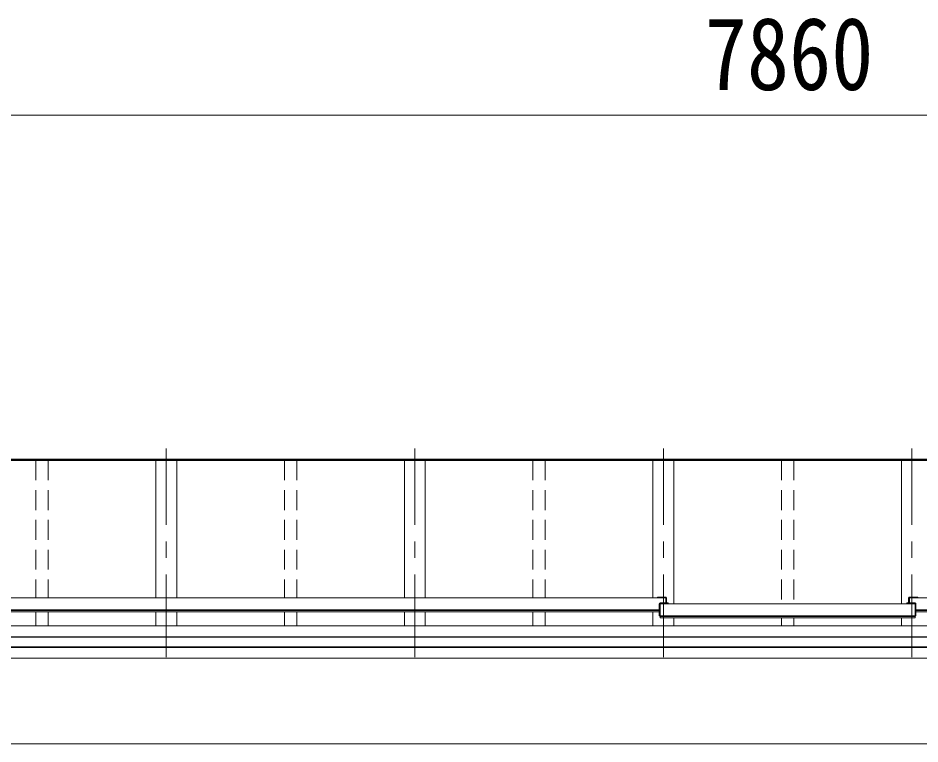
# Model space of a CAD drawing. Units: millimetres at full size, sheet at 1:40; details may follow other scales. Extents: x -11243 to 11243, y -7760 to 7760.
# Drawn here: x -6884 to -4706, y -2054 to -300 of the extents above; entities that cross this region are included whole.
import ezdxf
from ezdxf.enums import TextEntityAlignment as Align

# ---------------------------------------------------------------- set-up
doc = ezdxf.new("R2010")
doc.units = ezdxf.units.MM
doc.header["$LTSCALE"] = 40
doc.linetypes.add('CHAIN1', pattern=[8, 5, -1, 1, -1])
doc.linetypes.add('DASHED1', pattern=[1.8, 1.2, -0.6])
for name, color, linetype, lineweight in [('0-1_本体', 5, 'CHAIN1', 9), ('0-3_ELV2', 4, 'Continuous', 9), ('0-6_OTH_LINE', 6, 'Continuous', 9)]:
    doc.layers.add(name, color=color, linetype=linetype, lineweight=lineweight)
doc.styles.add('ＭＳ ゴシック', font='')
doc.styles.get('ＭＳ ゴシック').set_extended_font_data('MS Gothic')

msp = doc.modelspace()

# ---------------------------------------------------------------- linework, layer by layer
at = {"layer": '0-1_本体'}
for p, q in [((-6526.1, -1844.81), (-6526.1, -1340.63)), ((-5926.1, -1844.81), (-5926.1, -1340.63)), ((-5326.1, -1844.81), (-5326.1, -1340.63)), ((-4726.1, -1844.81), (-4726.1, -1340.63))]:
    msp.add_line(p, q, dxfattribs=at)
at = {"layer": '0-3_ELV2'}
for p, q in [((-1126.1, -1368.25), (-8926.1, -1368.25)), ((-1126.1, -1369.15), (-8926.1, -1369.15)), ((-1129.1, -1365.98), (-8923.1, -1365.98)), ((-6551.1, -1369.07), (-6551.1, -1701.51)), ((-6501.1, -1369.07), (-6501.1, -1701.51)), ((-5951.1, -1369.07), (-5951.1, -1701.51)), ((-5901.1, -1369.07), (-5901.1, -1701.51)), ((-5351.1, -1369.07), (-5351.1, -1701.51)), ((-5301.1, -1369.07), (-5301.1, -1715.63)), ((-4751.1, -1369.07), (-4751.1, -1715.63)), ((-5320.3, -1701.51), (-8936.4, -1701.51)), ((-5340.3, -1699.35), (-5320.3, -1699.35)), ((-5340.3, -1699.35), (-5340.3, -1701.51)), ((-5340.3, -1700.88), (-5320.3, -1700.88)), ((-5336.1, -1715.47), (-5336.1, -1744.93)), ((-5314.1, -1713.47), (-5334.1, -1713.47)), ((-5334.1, -1749.52), (-5334.1, -1715)), ((-5314.1, -1715), (-5334.1, -1715)), ((-4718.1, -1715.63), (-5334.1, -1715.63)), ((-5320.3, -1713.47), (-5320.3, -1700.88)), ((-5318.3, -1701.35), (-5318.3, -1713.47)), ((-5314.1, -1713.47), (-5314.1, -1715.63)), ((-4738.1, -1713.47), (-4718.1, -1713.47)), ((-4738.1, -1713.47), (-4738.1, -1715.63)), ((-4738.1, -1715), (-4718.1, -1715)), ((-4733.9, -1701.35), (-4733.9, -1713.47)), ((-4711.9, -1699.35), (-4731.9, -1699.35)), ((-4731.9, -1713.47), (-4731.9, -1700.88)), ((-4711.9, -1700.88), (-4731.9, -1700.88)), ((-1115.8, -1701.51), (-4731.9, -1701.51)), ((-4718.1, -1749.52), (-4718.1, -1715)), ((-4716.1, -1715.47), (-4716.1, -1744.93)), ((-4711.9, -1699.35), (-4711.9, -1701.51)), ((-5336.1, -1730.54), (-8936.4, -1730.54)), ((-5336.1, -1732.28), (-8936.4, -1732.28)), ((-5336.1, -1735.4), (-8936.4, -1735.4)), ((-6551.1, -1735.4), (-6551.1, -1769.06)), ((-6501.1, -1735.4), (-6501.1, -1769.06)), ((-5951.1, -1735.4), (-5951.1, -1769.06)), ((-5901.1, -1735.4), (-5901.1, -1769.06)), ((-5351.1, -1735.4), (-5351.1, -1769.06)), ((-1115.8, -1730.54), (-4716.1, -1730.54)), ((-1115.8, -1732.28), (-4716.1, -1732.28)), ((-1115.8, -1735.4), (-4716.1, -1735.4)), ((-5334.1, -1744.93), (-5336.1, -1744.93)), ((-4718.1, -1744.66), (-5334.1, -1744.66)), ((-4718.1, -1746.4), (-5334.1, -1746.4)), ((-4718.1, -1749.52), (-5334.1, -1749.52)), ((-5301.1, -1749.52), (-5301.1, -1769.06)), ((-4751.1, -1749.52), (-4751.1, -1769.06)), ((-4718.1, -1744.93), (-4716.1, -1744.93)), ((-1129.1, -1769.06), (-8923.1, -1769.06)), ((-1129.1, -1795.59), (-8923.1, -1795.59)), ((-1129.1, -1796.48), (-8923.1, -1796.48)), ((-1129.1, -1819.7), (-8923.1, -1819.7)), ((-1129.1, -1821.62), (-8923.1, -1821.62)), ((-1129.1, -1846.66), (-8923.1, -1846.66)), ((-2940.98, -2054.38), (-8827.87, -2054.38))]:
    msp.add_line(p, q, dxfattribs=at)
at = {"layer": '0-3_ELV2', "linetype": 'DASHED1'}
for p, q in [((-6841.1, -1369.07), (-6841.1, -1701.51)), ((-6811.1, -1369.07), (-6811.1, -1701.51)), ((-6241.1, -1369.07), (-6241.1, -1701.51)), ((-6211.1, -1369.07), (-6211.1, -1701.51)), ((-5641.1, -1369.07), (-5641.1, -1701.51)), ((-5611.1, -1369.07), (-5611.1, -1701.51)), ((-5041.1, -1369.07), (-5041.1, -1715.63)), ((-5011.1, -1369.07), (-5011.1, -1715.63)), ((-6841.1, -1735.4), (-6841.1, -1769.06)), ((-6811.1, -1735.4), (-6811.1, -1769.06)), ((-6241.1, -1735.4), (-6241.1, -1769.06)), ((-6211.1, -1735.4), (-6211.1, -1769.06)), ((-5641.1, -1735.4), (-5641.1, -1769.06)), ((-5611.1, -1735.4), (-5611.1, -1769.06)), ((-5041.1, -1749.52), (-5041.1, -1769.06)), ((-5011.1, -1749.52), (-5011.1, -1769.06))]:
    msp.add_line(p, q, dxfattribs=at)
at = {"layer": '0-3_ELV2'}
for centre, start, end in [((-5334.1, -1715.47), 90, 180), ((-5320.3, -1701.35), 0, 90), ((-4731.9, -1701.35), 90, 180), ((-4718.1, -1715.47), 0, 90)]:
    msp.add_arc(centre, 2, start, end, dxfattribs=at)
at = {"layer": '0-6_OTH_LINE'}
msp.add_line((-8956.1, -535), (-1096.1, -535), dxfattribs=at)

# ---------------------------------------------------------------- texts
at = {"layer": '0-6_OTH_LINE', "color": 7, "style": 'ＭＳ ゴシック', "width": 0.85}
msp.add_text('7860', height=176, dxfattribs=at).set_placement((-5226.1, -527), align=Align.BOTTOM_LEFT)

doc.saveas('drawing.dxf')
